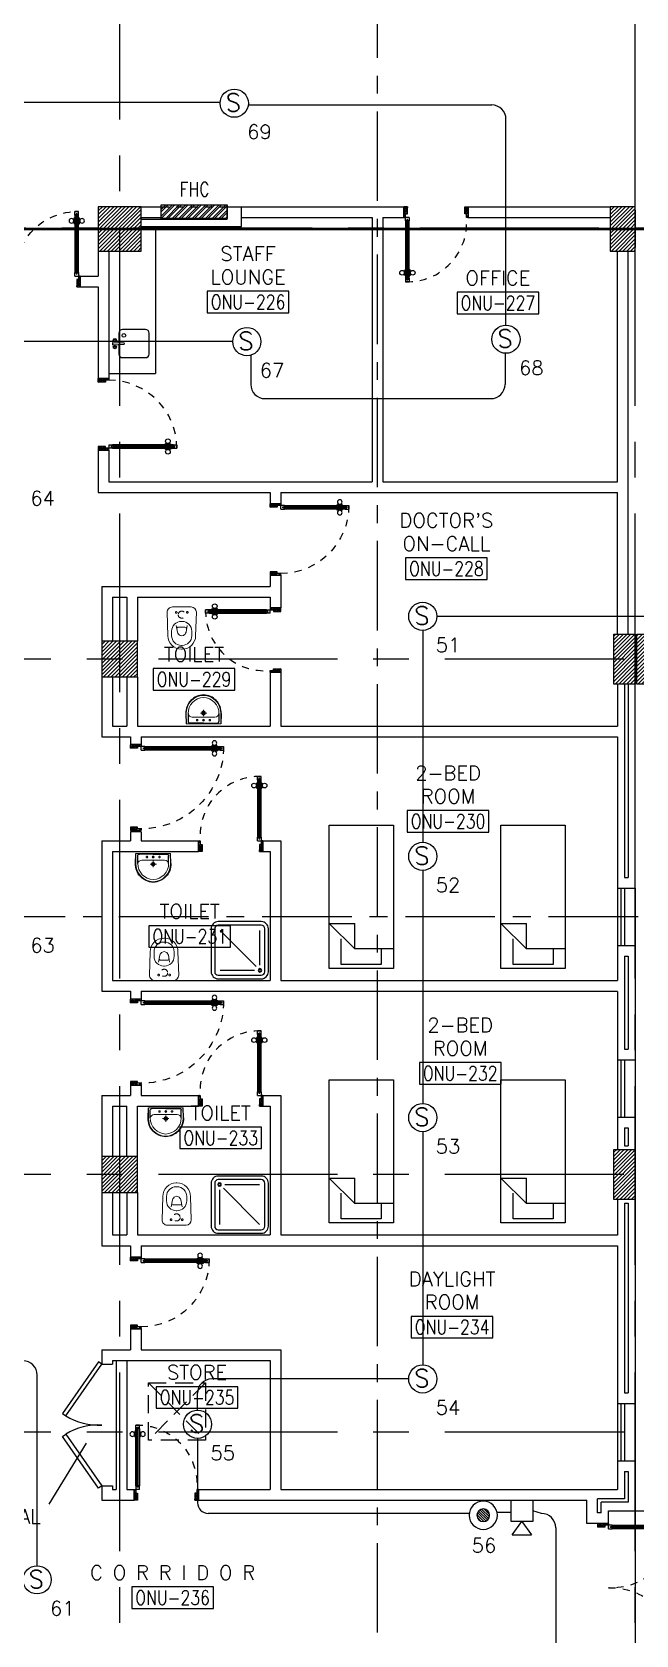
# Model space of a CAD drawing. Extents: x 0 to 93, y -1.5 to 78.
# Drawn here: x 32.01 to 40.44, y 13.37 to 35.76 of the extents above; entities that cross this region are included whole.
import ezdxf
from ezdxf.enums import TextEntityAlignment as Align

# ---------------------------------------------------------------- set-up
doc = ezdxf.new("R2010")
doc.units = 0
doc.header["$MEASUREMENT"] = 0
for name, pattern in [('CENTER', [2, 1.25, -0.25, 0.25, -0.25]), ('CENTERX2', [4, 2.5, -0.5, 0.5, -0.5]), ('DASHED', [0.75, 0.5, -0.25]), ('HIDDEN', [0.375, 0.25, -0.125]), ('HIDDEN2', [0.1875, 0.125, -0.0625])]:
    doc.linetypes.add(name, pattern=pattern)
doc.layers.get('0').update_dxf_attribs({"color": 11, "linetype": 'CONTINUOUS'})
for name, color, linetype in [('AXES', 11, 'CENTERX2'), ('AXES1', 11, 'CENTER'), ('COL', 11, 'CONTINUOUS'), ('DOOR', 11, 'CONTINUOUS'), ('E-FIRE', 4, 'CONTINUOUS'), ('E-TEXT', 4, 'CONTINUOUS'), ('E-WIRE', 4, 'CONTINUOUS'), ('EJ', 11, 'CONTINUOUS'), ('FHC', 11, 'CONTINUOUS'), ('FIX', 11, 'CONTINUOUS'), ('FUR', 11, 'CONTINUOUS'), ('HAT', 11, 'CONTINUOUS'), ('INSUL', 11, 'CONTINUOUS'), ('ME-FIX', 11, 'CONTINUOUS'), ('RM-BOX', 11, 'CONTINUOUS'), ('RM-NAME', 11, 'CONTINUOUS'), ('RM-NO', 11, 'CONTINUOUS'), ('ROOF', 11, 'CONTINUOUS'), ('SHAFT', 11, 'CONTINUOUS'), ('WALL', 11, 'CONTINUOUS'), ('WIN', 11, 'CONTINUOUS')]:
    doc.layers.add(name, color=color, linetype=linetype)
doc.styles.add('ROMANS', font='ROMANS.shx', dxfattribs={"width": 0.6})

# ---------------------------------------------------------------- blocks, each defined once
blk = doc.blocks.new('S')
at = {"layer": 'E-FIRE'}
blk.add_circle((0, 0), 197, dxfattribs=at)
at = {"layer": 'E-FIRE', "color": 3, "style": 'ROMANS'}
blk.add_text('S', height=250, dxfattribs=at).set_placement((-119, -115))
blk = doc.blocks.new('RM1')
at = {"layer": 'RM-BOX'}
blk.add_lwpolyline([(570, -200), (-570, -200), (-570, -500), (570, -500)], close=True, dxfattribs=at)
at = {"layer": 'RM-NAME', "style": 'ROMANS'}
for tag, p in [('ROOMNAME1', (0, 324)), ('ROOMNAME2', (0, 0))]:
    blk.add_attdef(tag, text='', height=200, dxfattribs=at).set_placement(p, align=Align.MIDDLE)
at = {"layer": 'RM-NO', "style": 'ROMANS', "width": 0.8}
blk.add_attdef('ROOMNO', text='', height=200, dxfattribs=at).set_placement((0, -350), align=Align.MIDDLE)
blk = doc.blocks.new('*X64')
at = {"color": 0}
for p, q in [((203889, 132665), (204373, 133150)), ((203889, 132718), (204320, 133150)), ((203889, 132771), (204267, 133150)), ((203889, 132824), (204214, 133150)), ((203889, 132877), (204161, 133150)), ((203889, 132930), (204108, 133150)), ((203889, 132983), (204055, 133150)), ((203889, 133036), (204002, 133150)), ((203889, 133089), (203949, 133150)), ((203889, 133143), (203896, 133150)), ((203926, 132650), (204389, 133112)), ((203979, 132650), (204389, 133059)), ((204032, 132650), (204389, 133006)), ((204085, 132650), (204389, 132953)), ((204138, 132650), (204389, 132900)), ((204191, 132650), (204389, 132847)), ((204244, 132650), (204389, 132794)), ((204297, 132650), (204389, 132741)), ((204350, 132650), (204389, 132688))]:
    blk.add_line(p, q, dxfattribs=at)
blk = doc.blocks.new('COL50')
at = {"layer": 'COL'}
blk.add_lwpolyline([(-250, 250), (-250, -250), (250, -250), (250, 250)], close=True, dxfattribs=at)
blk = doc.blocks.new('*X67')
at = {"color": 0}
for p, q in [((203889, 139878), (204361, 140350)), ((203889, 139931), (204308, 140350)), ((203889, 139984), (204255, 140350)), ((203889, 140037), (204201, 140350)), ((203889, 140090), (204148, 140350)), ((203889, 140143), (204095, 140350)), ((203889, 140196), (204042, 140350)), ((203889, 140249), (203989, 140350)), ((203889, 140302), (203936, 140350)), ((203914, 139850), (204389, 140325)), ((203967, 139850), (204389, 140272)), ((204020, 139850), (204389, 140219)), ((204073, 139850), (204389, 140166)), ((204126, 139850), (204389, 140113)), ((204179, 139850), (204389, 140060)), ((204232, 139850), (204389, 140006)), ((204285, 139850), (204389, 139953)), ((204338, 139850), (204389, 139900))]:
    blk.add_line(p, q, dxfattribs=at)
blk = doc.blocks.new('DOOR90')
at = {"layer": 'DOOR', "linetype": 'ByBlock'}
for p, q in [((0, 0), (-150, 0)), ((-200, -25), (-1000, -25)), ((-200, -42), (-1000, -42)), ((-200, -58), (-1000, -58)), ((-1000, -75), (-200, -75))]:
    blk.add_line(p, q, dxfattribs=at)
at = {"layer": 'DOOR', "color": 0, "linetype": 'ByBlock'}
for p, q in [((-150, 0), (-150, -25)), ((-150, 0), (0, 0)), ((0, -50), (0, 0)), ((-1050, -25), (-1050, -75)), ((-1050, -75), (-1050, -25)), ((-1000, -25), (-1050, -25)), ((-1000, -75), (-1050, -75)), ((-1020, -42), (-1020, -58)), ((-1000, -42), (-1020, -42)), ((-1000, -58), (-1020, -58)), ((-1000, -25), (-1000, -42)), ((-1000, -58), (-1000, -75)), ((-968, -25), (-968, -18)), ((-878, -18), (-968, -18)), ((-968, -75), (-968, -82)), ((-878, -82), (-968, -82)), ((-955, -18), (-955, -9)), ((-955, -9), (-890, -9)), ((-955, -18), (-890, -18)), ((-955, -82), (-955, -91)), ((-955, -82), (-890, -82)), ((-955, -91), (-890, -91)), ((-890, -18), (-890, -9)), ((-890, -82), (-890, -91)), ((-878, -25), (-878, -18)), ((-878, -75), (-878, -82)), ((-200, -42), (-200, -25)), ((-200, -25), (-150, -25)), ((-180, -42), (-200, -42)), ((-200, -75), (-200, -58)), ((-200, -58), (-180, -58)), ((-150, -75), (-200, -75)), ((-180, -58), (-180, -42)), ((-150, -75), (-150, -25)), ((-150, -25), (-100, -25)), ((-100, -25), (-100, -50)), ((-100, -50), (0, -50)), ((-150, -900), (-150, -875)), ((-150, -875), (-100, -875)), ((-100, -850), (0, -850)), ((-100, -875), (-100, -850)), ((0, -850), (0, -900)), ((0, -900), (-150, -900)), ((-150, -900), (0, -900))]:
    blk.add_line(p, q, dxfattribs=at)
at = {"layer": 'DOOR', "color": 9, "linetype": 'ByBlock'}
for p, q in [((0, -50), (-114, 0)), ((0, -50), (-40, 0)), ((0, -50), (-100, -37)), ((0, -850), (-114, -900)), ((0, -850), (-100, -863)), ((0, -850), (-40, -900))]:
    blk.add_line(p, q, dxfattribs=at)
at = {"layer": 'DOOR', "color": 0, "linetype": 'ByBlock'}
for centre in [(-923, 24), (-923, -124)]:
    blk.add_circle(centre, 32.4, dxfattribs=at)
at = {"layer": 'DOOR', "color": 9, "linetype": 'ByBlock'}
for centre, radius, start, end in [((0, -50), 74.4, 137.7764, 180), ((0, -50), 54.4, 113.2074, 180), ((0, -50), 154, 161.1053, 166.2858), ((0, -50), 134, 158.1598, 169.28), ((0, -50), 114, 154.0838, 167.3774), ((0, -50), 94.4, 148.0182, 180), ((0, -50), 34.4, 90, 180), ((0, -50), 14.4, 90, 180), ((0, -850), 154, 193.7142, 198.8947), ((0, -850), 134, 190.72, 201.8402), ((0, -850), 94.4, 180, 211.9818), ((0, -850), 74.4, 180, 222.2236), ((0, -850), 54.4, 180, 246.7926), ((0, -850), 34.4, 180, 270), ((0, -850), 14.4, 180, 270)]:
    blk.add_arc(centre, radius, start, end, dxfattribs=at)
at = {"layer": 'DOOR', "linetype": 'HIDDEN', "ltscale": 0.5}
blk.add_arc((-222, -50), 828, 178.2701, 275.003, dxfattribs=at)
blk = doc.blocks.new('A$C272A55A0')
at = {"layer": 'DOOR', "color": 0, "linetype": 'ByBlock'}
for p, q in [((0, 900), (0, 1050)), ((50, 1050), (0, 1050)), ((0, 900), (25, 900)), ((25, 950), (50, 950)), ((25, 900), (25, 950)), ((75, 900), (25, 900)), ((25, 850), (25, 900)), ((50, 950), (50, 1050)), ((75, 900), (75, 850)), ((1725, 900), (1775, 900)), ((1725, 900), (1725, 850)), ((1750, 950), (1750, 1050)), ((1750, 1050), (1800, 1050)), ((1775, 950), (1750, 950)), ((1775, 900), (1775, 950)), ((1800, 900), (1775, 900)), ((1775, 850), (1775, 900)), ((1800, 1050), (1800, 900)), ((42, 850), (25, 850)), ((58, 870), (42, 870)), ((42, 870), (42, 850)), ((58, 850), (58, 870)), ((75, 850), (58, 850)), ((1725, 850), (1742, 850)), ((1742, 870), (1758, 870)), ((1742, 850), (1742, 870)), ((1758, 870), (1758, 850)), ((1758, 850), (1775, 850)), ((25, 50), (42, 50)), ((25, 50), (25, 0)), ((25, 0), (75, 0)), ((75, 0), (25, 0)), ((42, 50), (42, 30)), ((42, 30), (58, 30)), ((58, 50), (75, 50)), ((58, 50), (58, 30)), ((75, 50), (75, 0)), ((1718, 160), (1709, 160)), ((1709, 95), (1709, 160)), ((1718, 95), (1709, 95)), ((1725, 173), (1718, 173)), ((1718, 173), (1718, 83)), ((1718, 95), (1718, 160)), ((1725, 83), (1718, 83)), ((1742, 50), (1725, 50)), ((1725, 50), (1725, 0)), ((1775, 0), (1725, 0)), ((1725, 0), (1775, 0)), ((1742, 50), (1742, 30)), ((1758, 30), (1742, 30)), ((1775, 50), (1758, 50)), ((1758, 50), (1758, 30)), ((1775, 173), (1782, 173)), ((1775, 83), (1782, 83)), ((1775, 50), (1775, 0)), ((1782, 173), (1782, 83)), ((1782, 160), (1791, 160)), ((1782, 95), (1782, 160)), ((1782, 95), (1791, 95)), ((1791, 95), (1791, 160))]:
    blk.add_line(p, q, dxfattribs=at)
at = {"layer": 'DOOR', "color": 9, "linetype": 'ByBlock'}
for p, q in [((50, 1050), (0, 1010)), ((50, 1050), (0, 937)), ((50, 1050), (37, 950)), ((1750, 1050), (1800, 1010)), ((1750, 1050), (1800, 937)), ((1750, 1050), (1763, 950))]:
    blk.add_line(p, q, dxfattribs=at)
at = {"layer": 'DOOR', "linetype": 'ByBlock'}
for p, q in [((25, 850), (25, 50)), ((42, 850), (42, 50)), ((58, 850), (58, 50)), ((75, 50), (75, 850)), ((1725, 50), (1725, 850)), ((1742, 850), (1742, 50)), ((1758, 850), (1758, 50)), ((1775, 850), (1775, 50))]:
    blk.add_line(p, q, dxfattribs=at)
at = {"layer": 'DOOR', "color": 0, "linetype": 'ByBlock'}
for centre in [(1676, 128), (1824, 128)]:
    blk.add_circle(centre, 32.4, dxfattribs=at)
at = {"layer": 'DOOR', "color": 9, "linetype": 'ByBlock'}
for centre, radius, start, end in [((50, 1050), 54.4, 203.2074, 270), ((50, 1050), 74.4, 227.7764, 270), ((50, 1050), 94.4, 238.0182, 270), ((50, 1050), 114, 244.0838, 257.3774), ((50, 1050), 134, 248.1598, 259.28), ((50, 1050), 154, 251.1053, 256.2858), ((50, 1050), 34.4, 180, 270), ((50, 1050), 14.4, 180, 270), ((1750, 1050), 14.4, 270, 0), ((1750, 1050), 34.4, 270, 0), ((1750, 1050), 54.4, 270, 336.7926), ((1750, 1050), 74.4, 270, 312.2236), ((1750, 1050), 94.4, 270, 301.9818), ((1750, 1050), 114, 282.6226, 295.9162), ((1750, 1050), 134, 280.72, 291.8402), ((1750, 1050), 154, 283.7142, 288.8947)]:
    blk.add_arc(centre, radius, start, end, dxfattribs=at)
at = {"layer": 'DOOR', "linetype": 'HIDDEN', "ltscale": 0.5}
for centre, start, end in [((50, 851), 268.3174, 3.2965), ((1750, 851), 176.7035, 271.6826)]:
    blk.add_arc(centre, 851, start, end, dxfattribs=at)
at = {"layer": 'WALL', "linetype": 'ByBlock'}
blk.add_line((1800, 900), (1800, 1050), dxfattribs=at)
blk = doc.blocks.new('DOOR100')
at = {"layer": 'DOOR', "color": 0, "linetype": 'ByBlock'}
for p, q in [((-92, 1206), (-92, 1141)), ((-83, 1206), (-92, 1206)), ((-83, 1141), (-92, 1141)), ((-83, 1129), (-83, 1219)), ((-76, 1219), (-83, 1219)), ((-83, 1206), (-83, 1141)), ((-76, 1129), (-83, 1129)), ((-76, 1251), (-76, 1301)), ((-76, 1301), (-26, 1301)), ((-26, 1301), (-76, 1301)), ((-59, 1251), (-76, 1251)), ((-59, 1251), (-59, 1271)), ((-43, 1271), (-59, 1271)), ((-43, 1251), (-43, 1271)), ((-26, 1251), (-43, 1251)), ((-26, 1251), (-26, 1301)), ((-26, 1219), (-19, 1219)), ((-26, 1129), (-19, 1129)), ((-19, 1129), (-19, 1219)), ((-19, 1206), (-19, 1141)), ((-19, 1206), (-10, 1206)), ((-19, 1141), (-10, 1141)), ((-10, 1206), (-10, 1141)), ((-1201, 0), (-1201, 150)), ((-1201, 150), (-1176, 150)), ((-1201, 150), (-1201, 0)), ((-1151, 0), (-1201, 0)), ((-1176, 150), (-1176, 100)), ((-1176, 100), (-1151, 100)), ((-1151, 100), (-1151, 0)), ((-76, 200), (-59, 200)), ((-76, 150), (-76, 200)), ((-76, 150), (-26, 150)), ((-59, 200), (-59, 180)), ((-59, 180), (-43, 180)), ((-51, 100), (-51, 0)), ((-26, 100), (-51, 100)), ((-51, 0), (-1, 0)), ((-43, 200), (-26, 200)), ((-43, 180), (-43, 200)), ((-26, 200), (-26, 150)), ((-1, 150), (-26, 150)), ((-26, 150), (-26, 100)), ((-1, 150), (-1, 0))]:
    blk.add_line(p, q, dxfattribs=at)
at = {"layer": 'DOOR', "linetype": 'ByBlock'}
for p, q in [((-76, 1251), (-76, 200)), ((-59, 200), (-59, 1251)), ((-43, 200), (-43, 1251)), ((-26, 200), (-26, 1251))]:
    blk.add_line(p, q, dxfattribs=at)
at = {"layer": 'DOOR', "color": 9, "linetype": 'ByBlock'}
for p, q in [((-1151, 0), (-1201, 114)), ((-1151, 0), (-1201, 40)), ((-1151, 0), (-1164, 100)), ((-51, 0), (-1, 114)), ((-51, 0), (-38, 100)), ((-51, 0), (-1, 40))]:
    blk.add_line(p, q, dxfattribs=at)
at = {"layer": 'DOOR', "color": 0, "linetype": 'ByBlock'}
for centre in [(-125, 1174), (22, 1174)]:
    blk.add_circle(centre, 32.4, dxfattribs=at)
at = {"layer": 'DOOR', "linetype": 'HIDDEN', "ltscale": 0.5}
blk.add_arc((-27, 152), 1149, 89.961, 180.0931, dxfattribs=at)
at = {"layer": 'DOOR', "color": 9, "linetype": 'ByBlock'}
for centre, radius, start, end in [((-1151, 0), 154, 103.7142, 108.8947), ((-1151, 0), 134, 100.72, 111.8402), ((-1151, 0), 94.4, 90, 121.9818), ((-1151, 0), 74.4, 90, 132.2236), ((-1151, 0), 54.4, 90, 156.7926), ((-1151, 0), 34.4, 90, 180), ((-1151, 0), 14.4, 90, 180), ((-51, 0), 94.4, 58.0182, 90), ((-51, 0), 74.4, 47.7764, 90), ((-51, 0), 54.4, 23.2074, 90), ((-51, 0), 34.4, 0, 90), ((-51, 0), 14.4, 0, 90), ((-51, 0), 134, 68.1598, 79.28), ((-51, 0), 114, 64.0838, 77.3774), ((-51, 0), 154, 71.1053, 76.2858)]:
    blk.add_arc(centre, radius, start, end, dxfattribs=at)
blk = doc.blocks.new('AH20A')
at = {"layer": 'FUR'}
for p, q in [((0, 0.5), (0, -0.5)), ((1, 0.5), (0, 0.5)), ((0.136, 0.5), (0.136, -0.099)), ((1, -0.5), (1, 0.5)), ((0.136, 0.311), (0.028, 0.311)), ((0.028, 0.311), (0.028, -0.309)), ((0.136, -0.099), (0.313, -0.5)), ((0.136, -0.099), (0.313, -0.099)), ((0.313, -0.5), (0.313, -0.099)), ((0.028, -0.309), (0.208, -0.309)), ((0, -0.5), (1, -0.5))]:
    blk.add_line(p, q, dxfattribs=at)
blk = doc.blocks.new('C5')
at = {"layer": 'HAT', "linetype": 'ByBlock'}
h = blk.add_hatch(dxfattribs=at)
h.set_pattern_fill('ANSI31', color=256, scale=300, style=0)
h.set_pattern_definition([(45, (-223356.182, -51411.005), (-26.516504, 26.516504), [])])
h.paths.add_polyline_path([(300, 300), (0, 300), (0, 0), (300, 0)])
h.paths.add_polyline_path([(600, 300), (300, 300), (300, 0), (600, 0)])
at = {"layer": 'COL'}
blk.add_lwpolyline([(600, 300), (0, 300), (0, 0), (600, 0)], close=True, dxfattribs=at)
blk = doc.blocks.new('C7')
at = {"layer": 'HAT'}
h = blk.add_hatch(dxfattribs=at)
h.set_pattern_fill('ANSI31', color=256, scale=300, style=0)
h.set_pattern_definition([(45, (-248876.182, -51411.005), (-26.5165043, 26.5165043), [])])
h.paths.add_polyline_path([(350, 300), (250, 300), (0, 300), (0, 0), (350, 0)])
at = {"layer": 'COL'}
blk.add_lwpolyline([(0, 300), (0, 0), (350, 0), (350, 300)], close=True, dxfattribs=at)
blk = doc.blocks.new('C11')
at = {"layer": 'HAT'}
h = blk.add_hatch(dxfattribs=at)
h.set_pattern_fill('ANSI31', color=256, scale=300, style=0)
h.set_pattern_definition([(45, (-248556.182, -75061.005), (-26.5165043, 26.5165043), [])])
h.paths.add_polyline_path([(300, 700), (0, 700), (0, 350), (300, 350)])
h.paths.add_polyline_path([(300, 350), (0, 350), (0, 0), (300, 0)])
at = {"layer": 'COL'}
blk.add_lwpolyline([(300, 700), (300, 0), (0, 0), (0, 700)], close=True, dxfattribs=at)
blk = doc.blocks.new('C11D')
at = {"layer": 'COL', "linetype": 'ByBlock'}
for p in [(-320, 0), (0, 0)]:
    blk.add_blockref('C11', p, dxfattribs=at)
blk = doc.blocks.new('SHR1')
at = {"layer": 'FIX'}
for p, q in [((-196, 196), (-700, 700)), ((-143, 218), (-143, 700)), ((-218, 143), (-700, 143))]:
    blk.add_line(p, q, dxfattribs=at)
for points in [[(-825, 125), (-825, 725, -0.414214), (-725, 825), (-125, 825, -0.414214), (-25, 725), (-25, 125, -0.414214), (-125, 25), (-725, 25, -0.414214)], [(-775, 125), (-775, 725, -0.414214), (-725, 775), (-125, 775, -0.414214), (-75, 725), (-75, 125, -0.414214), (-125, 75), (-725, 75, -0.414214)]]:
    blk.add_lwpolyline(points, format="xyb", close=True, dxfattribs=at)
for radius in [25, 15]:
    blk.add_circle((-143, 143), radius, dxfattribs=at)
blk = doc.blocks.new('WC1')
at = {"layer": 'FIX', "lineweight": 20}
for p, q in [((-727, 5), (-727, -5)), ((-674, 5), (-674, -5)), ((-534, 24), (-540, 0)), ((-540, 0), (-534, -24)), ((-210, 204), (-538, 194)), ((-475, 141), (-538, 141)), ((-395, 76), (-490, 60)), ((-339, 5), (-339, -5)), ((-137, 0), (-137, 131)), ((-137, -131), (-137, 0)), ((-538, -141), (-475, -141)), ((-538, -194), (-210, -204)), ((-490, -60), (-395, -76)), ((-213, -204), (-210, -204))]:
    blk.add_line(p, q, dxfattribs=at)
at = {"layer": 'FIX', "linetype": 'Continuous', "lineweight": 20}
blk.add_line((-420, -47), (-420, 45), dxfattribs=at)
at = {"layer": 'FIX', "linetype": 'HIDDEN2', "lineweight": 20, "ltscale": 0.3}
blk.add_circle((-245, 0), 49.8, dxfattribs=at)
at = {"layer": 'FIX', "linetype": 'HIDDEN', "lineweight": 20, "ltscale": 0.05}
for centre in [(-213, 78), (-213, -77)]:
    blk.add_circle(centre, 11.6, dxfattribs=at)
at = {"layer": 'FIX', "lineweight": 20}
for centre, radius, start, end in [((-538, 5), 189, 90, 180), ((-538, 5), 136, 90, 180), ((-473, -7), 68.2, 128.9242, 152.8468), ((-464, -18), 82, 108.496, 128.9242), ((-475, 5), 136, 360, 90), ((-210, 131), 73, 360, 90), ((-538, -5), 189, 180, 270), ((-538, -5), 136, 180, 270), ((-473, 7), 68.2, 207.1532, 231.0758), ((-464, 18), 82, 231.0758, 251.504), ((-475, -5), 136, 270, 0), ((-210, -131), 73, 270, 0)]:
    blk.add_arc(centre, radius, start, end, dxfattribs=at)
at = {"layer": 'FIX', "linetype": 'Continuous', "lineweight": 20}
for centre, start, end in [((-443, 46), 357.6662, 91.6121), ((-442, -46), 268.3879, 2.3338)]:
    blk.add_arc(centre, 22.3, start, end, dxfattribs=at)
blk = doc.blocks.new('LAV1')
at = {"layer": 'FIX', "linetype": 'DASHED', "lineweight": 20, "ltscale": 0.05}
for p, q in [((0, 170), (0, 270)), ((0, 170), (0, 270)), ((50, 220), (-50, 220))]:
    blk.add_line(p, q, dxfattribs=at)
at = {"layer": 'FIX', "linetype": 'ByBlock', "ltscale": 0.3}
for p, q in [((-280, 210), (-275, 50)), ((-245, 210), (-245, 85)), ((0, 60), (-220, 60)), ((0, 60), (220, 60)), ((245, 210), (245, 85)), ((280, 210), (275, 50))]:
    blk.add_line(p, q, dxfattribs=at)
at = {"layer": 'FIX', "linetype": 'Continuous', "lineweight": 20}
for p, q in [((-275, 210), (-275, 50)), ((0, 50), (-275, 50)), ((0, 50), (-252, 50)), ((0, 155), (-181, 155)), ((0, 155), (181, 155)), ((0, 50), (275, 50)), ((0, 50), (252, 50)), ((275, 210), (275, 50))]:
    blk.add_line(p, q, dxfattribs=at)
at = {"layer": 'FIX', "lineweight": 20}
for p, q in [((16, 107), (-15, 107)), ((0, 92), (0, 123))]:
    blk.add_line(p, q, dxfattribs=at)
at = {"layer": 'FIX', "linetype": 'HIDDEN', "lineweight": 20, "ltscale": 0.05}
for centre in [(-100, 107), (100, 107)]:
    blk.add_circle(centre, 12.4, dxfattribs=at)
at = {"layer": 'FIX', "lineweight": 20}
for centre, radius in [((0, 220), 29.5), ((0, 220), 22.5), ((0, 107), 15.5)]:
    blk.add_circle(centre, radius, dxfattribs=at)
at = {"layer": 'FIX', "linetype": 'ByBlock', "ltscale": 0.3}
for centre, radius, start, end in [((7, 220), 287, 91.3776, 182.0064), ((-7, 220), 287, 357.9936, 88.6224), ((-220, 85), 24.9, 179.7021, 269.9486), ((220, 85), 24.9, 270.0514, 0.2979)]:
    blk.add_arc(centre, radius, start, end, dxfattribs=at)
at = {"layer": 'FIX', "linetype": 'Continuous', "lineweight": 20}
for centre, radius, start, end in [((8, 217), 283, 91.6988, 181.351), ((8, 212), 253, 91.7328, 180.4884), ((-8, 217), 283, 358.649, 88.3012), ((-8, 212), 253, 359.5116, 88.2672), ((-179, 222), 66.9, 190.2006, 268.0786), ((179, 222), 66.9, 271.9214, 349.7994)]:
    blk.add_arc(centre, radius, start, end, dxfattribs=at)
blk = doc.blocks.new('D1000')
at = {"layer": 'DOOR', "color": 7, "linetype": 'ByBlock'}
for p, q in [((0, 0), (-150, 0)), ((-150, 0), (-150, -25)), ((-150, 0), (0, 0)), ((0, -50), (-114, 0)), ((0, -50), (-40, 0)), ((0, -50), (0, 0)), ((-1050, -25), (-1100, -25)), ((-1100, -75), (-1100, -25)), ((-1100, -25), (-1100, -75)), ((-1050, -75), (-1100, -75)), ((-1050, -42), (-1070, -42)), ((-1070, -42), (-1070, -58)), ((-1050, -58), (-1070, -58)), ((-1050, -25), (-1050, -42)), ((-1050, -58), (-1050, -75)), ((-928, -18), (-1018, -18)), ((-1018, -25), (-1018, -18)), ((-1018, -75), (-1018, -82)), ((-928, -82), (-1018, -82)), ((-1005, -9), (-940, -9)), ((-1005, -18), (-1005, -9)), ((-1005, -18), (-940, -18)), ((-1005, -82), (-940, -82)), ((-1005, -82), (-1005, -91)), ((-1005, -91), (-940, -91)), ((-940, -18), (-940, -9)), ((-940, -82), (-940, -91)), ((-928, -25), (-928, -18)), ((-928, -75), (-928, -82)), ((-200, -42), (-200, -25)), ((-200, -25), (-150, -25)), ((-180, -42), (-200, -42)), ((-200, -75), (-200, -58)), ((-200, -58), (-180, -58)), ((-150, -75), (-200, -75)), ((-180, -58), (-180, -42)), ((-150, -75), (-150, -25)), ((-150, -25), (-100, -25)), ((-100, -25), (-100, -50)), ((0, -50), (-100, -37)), ((-100, -50), (0, -50)), ((-150, -975), (-100, -975)), ((-150, -1000), (-150, -975)), ((-150, -1000), (0, -1000)), ((0, -1000), (-150, -1000)), ((0, -950), (-114, -1000)), ((-100, -975), (-100, -950)), ((0, -950), (-100, -963)), ((-100, -950), (0, -950)), ((0, -950), (-40, -1000)), ((0, -950), (0, -1000))]:
    blk.add_line(p, q, dxfattribs=at)
at = {"layer": 'DOOR', "linetype": 'ByBlock'}
for p, q in [((-200, -25), (-1050, -25)), ((-200, -42), (-1050, -42)), ((-200, -58), (-1050, -58)), ((-1050, -75), (-200, -75))]:
    blk.add_line(p, q, dxfattribs=at)
at = {"layer": 'DOOR', "color": 7, "linetype": 'ByBlock'}
for centre in [(-973, 23), (-973, -124)]:
    blk.add_circle(centre, 32.4, dxfattribs=at)
for centre, radius, start, end in [((0, -50), 134, 158.1598, 169.28), ((0, -50), 74.4, 137.7764, 180), ((0, -50), 54.4, 113.2074, 180), ((0, -50), 154, 161.1053, 166.2858), ((0, -50), 114, 154.0838, 167.3774), ((0, -50), 94.4, 148.0182, 180), ((0, -50), 34.4, 90, 180), ((0, -50), 14.4, 90, 180), ((0, -950), 154, 193.7142, 198.8947), ((0, -950), 134, 190.72, 201.8402), ((0, -950), 94.4, 180, 211.9818), ((0, -950), 74.4, 180, 222.2236), ((0, -950), 54.4, 180, 246.7926), ((0, -950), 34.4, 180, 270), ((0, -950), 14.4, 180, 270)]:
    blk.add_arc(centre, radius, start, end, dxfattribs=at)
at = {"layer": 'DOOR', "linetype": 'HIDDEN', "ltscale": 0.5}
blk.add_arc((-149, -24), 951, 180.0434, 269.9667, dxfattribs=at)
blk = doc.blocks.new('ES')
at = {"layer": 'E-FIRE'}
blk.add_line((-135, 485), (134, 485), dxfattribs=at)
for points in [[(-135, 485), (0, 300)], [(0, 300), (0, 300), (134, 485)]]:
    blk.add_lwpolyline(points, dxfattribs=at)
blk.add_lwpolyline([(-150, 0), (150, 0), (150, 300), (-150, 300)], close=True, dxfattribs=at)
blk = doc.blocks.new('MCP')
at = {"color": 1}
for p, q in [((-88, -9), (9, 88)), ((-82, 33), (-33, 82)), ((-80, -36), (36, 80)), ((-66, -58), (58, 66)), ((-47, -74), (74, 47)), ((-23, -85), (85, 23)), ((10, -88), (88, -10))]:
    blk.add_line(p, q, dxfattribs=at)
at = {"layer": 'E-FIRE'}
blk.add_circle((0, 0), 197, dxfattribs=at)
at = {"layer": 'E-FIRE', "color": 4}
blk.add_circle((0, 0), 88.1, dxfattribs=at)

msp = doc.modelspace()

# ---------------------------------------------------------------- hatches: boundary and pattern name
at = {"layer": 'FHC', "linetype": 'ByBlock', "ltscale": 0.3}
h = msp.add_hatch(dxfattribs=at)
h.set_pattern_fill('ANSI32', color=11, scale=0.175, style=0)
h.set_pattern_definition([(45, (-198.38453, 2.103995), (-0.046403883, 0.046403883), []), (45, (-198.353594, 2.103995), (-0.046403883, 0.046403883), [])])
h.paths.add_polyline_path([(34.7317, 33.155), (34.7317, 33.345), (33.8117, 33.345), (33.8117, 33.155)])
h.paths.add_polyline_path([(33.599, 32.7339), (33.599, 33.1547), (33.8615, 33.1547), (33.8615, 32.7339)], flags=9)

# ---------------------------------------------------------------- linework, layer by layer
at = {"layer": 'AXES'}
for p, q in [((33.2317, -1.4643), (33.2317, 77.3484)), ((40.4317, -1.4643), (40.4317, 76.9984)), ((91.9217, 33.02), (24.2317, 33.02)), ((91.9217, 33), (24.2317, 33)), ((92.2717, 27), (24.2317, 27)), ((92.2717, 19.8), (24.2317, 19.8)), ((92.2717, 16.2), (24.2317, 16.2))]:
    msp.add_line(p, q, dxfattribs=at)
at = {"layer": 'AXES1'}
for p, q in [((36.8317, 5.4), (36.8317, 64.22)), ((82.4717, 23.4), (24.2317, 23.4))]:
    msp.add_line(p, q, dxfattribs=at)
at = {"layer": 'COL', "linetype": 'ByBlock'}
msp.add_line((40.4317, 33.27), (40.4317, 32.75), dxfattribs=at)
at = {"layer": 'E-TEXT', "color": 11}
msp.add_line((32.7616, 16.0467), (32.2441, 15.1934), dxfattribs=at)
at = {"layer": 'E-WIRE', "color": 4}
for p, q in [((34.6344, 34.7774), (31.5019, 34.7774)), ((35.0268, 34.7415), (38.4265, 34.7415)), ((35.0622, 31.2452), (35.0622, 30.8381)), ((38.6138, 31.2717), (38.6138, 30.8381)), ((35.2622, 30.6381), (38.4138, 30.6381)), ((37.2672, 16.9442), (34.5183, 16.9442)), ((38.1135, 15.0651), (34.4683, 15.0651)), ((38.5014, 15.0817), (38.6995, 15.0817))]:
    msp.add_line(p, q, dxfattribs=at)
at = {"layer": 'E-WIRE', "linetype": 'Continuous'}
for p, q in [((38.6265, 31.6654), (38.6265, 34.5415)), ((34.8102, 31.4345), (31.0435, 31.4345)), ((37.6614, 27.5972), (42.5542, 27.5972)), ((39.1216, 15.0651), (38.9995, 15.1))]:
    msp.add_line(p, q, dxfattribs=at)
at = {"layer": 'E-WIRE', "color": 4, "linetype": 'ByBlock'}
for p, q in [((37.4643, 27.4001), (37.4643, 24.4414)), ((37.4643, 24.0472), (37.4643, 20.7913)), ((37.4643, 20.3971), (37.4643, 17.1413)), ((32.0785, 14.3346), (32.0785, 16.9971)), ((34.3183, 16.5071), (34.3183, 16.7442)), ((34.3183, 16.1129), (34.3183, 15.2151)), ((39.3216, 14.8651), (39.3216, 8.1238))]:
    msp.add_line(p, q, dxfattribs=at)
at = {"layer": 'E-WIRE', "linetype": 'Continuous'}
msp.add_arc((38.4265, 34.5415), 0.2, 0, 90, dxfattribs=at)
at = {"layer": 'E-WIRE', "color": 4}
for centre, start, end in [((35.2622, 30.8381), 180, 270), ((38.4138, 30.8381), 270, 0)]:
    msp.add_arc(centre, 0.2, start, end, dxfattribs=at)
at = {"layer": 'E-WIRE', "color": 4, "linetype": 'ByBlock'}
for centre, start, end in [((31.8785, 16.9971), 0, 90), ((34.5183, 16.7442), 90, 180)]:
    msp.add_arc(centre, 0.2, start, end, dxfattribs=at)
at = {"layer": 'E-WIRE', "color": 4, "linetype": 'Continuous'}
for centre, radius, start, end in [((34.4683, 15.2151), 0.15, 180, 270), ((39.1216, 14.8651), 0.2, 0, 90)]:
    msp.add_arc(centre, radius, start, end, dxfattribs=at)
at = {"layer": 'EJ'}
for p, q in [((40.4317, 33.27), (40.4317, 36.37)), ((40.4317, 15.1), (40.4317, 13))]:
    msp.add_line(p, q, dxfattribs=at)
at = {"layer": 'EJ', "color": 8}
for p, q in [((7.1867, 33.02), (82.7217, 33.02)), ((7.1867, 33), (82.7217, 33))]:
    msp.add_line(p, q, dxfattribs=at)
at = {"layer": 'FHC', "color": 250, "linetype": 'HIDDEN', "ltscale": 0.25}
msp.add_line((33.8214, 33.32), (34.716, 33.32), dxfattribs=at)
at = {"layer": 'FHC', "linetype": 'ByBlock', "ltscale": 0.3}
msp.add_lwpolyline([(33.8117, 33.345), (34.7317, 33.345), (34.7317, 33.155), (33.8117, 33.155)], close=True, dxfattribs=at)
at = {"layer": 'INSUL'}
for p, q in [((40.2817, 26.65), (40.2817, 23.95)), ((40.3317, 26.65), (40.3317, 23.95)), ((40.2817, 23.95), (40.3317, 23.95)), ((40.2817, 22.85), (40.2817, 21.55)), ((40.2817, 22.85), (40.3317, 22.85)), ((40.3317, 22.85), (40.3317, 21.55)), ((40.2817, 21.55), (40.3317, 21.55)), ((40.2817, 20.45), (40.2817, 20.2)), ((40.2817, 20.45), (40.3317, 20.45)), ((40.3317, 20.45), (40.3317, 20.2)), ((40.2817, 20.2), (40.3317, 20.2)), ((40.2817, 19.4), (40.3317, 19.4)), ((40.2817, 19.4), (40.2817, 16.75)), ((40.3317, 19.4), (40.3317, 16.75)), ((40.2817, 16.75), (40.3317, 16.75)), ((40.2817, 15.65), (40.2817, 15.2709)), ((40.2817, 15.65), (40.3317, 15.65)), ((40.3317, 15.65), (40.3317, 15.2209)), ((40.2817, 15.2709), (39.9067, 15.2709)), ((39.9067, 15.075), (39.9067, 15.2709)), ((39.9567, 15.075), (39.9067, 15.075)), ((40.3317, 15.2209), (39.9567, 15.2209)), ((39.9567, 15.075), (39.9567, 15.2209))]:
    msp.add_line(p, q, dxfattribs=at)
at = {"layer": 'ME-FIX'}
for p, q in [((33.7317, 33.02), (33.7317, 30.9912)), ((33.5921, 31.6038), (33.271, 31.6038)), ((33.133, 31.4235), (33.133, 31.3914)), ((33.133, 31.4235), (33.2882, 31.4174)), ((33.133, 31.3914), (33.2882, 31.3975)), ((33.2212, 31.5539), (33.2212, 31.4174)), ((33.2212, 31.3975), (33.2212, 31.261)), ((33.642, 31.261), (33.642, 31.5539)), ((33.271, 31.2111), (33.5921, 31.2111)), ((33.0817, 30.9912), (33.7317, 30.9912))]:
    msp.add_line(p, q, dxfattribs=at)
for centre, radius in [((33.164, 31.4572), 0.0217), ((33.164, 31.3577), 0.0217), ((33.164, 31.4572), 0.014), ((33.164, 31.3577), 0.014), ((33.2906, 31.5219), 0.0255)]:
    msp.add_circle(centre, radius, dxfattribs=at)
for centre, radius, start, end in [((33.271, 31.5539), 0.0499, 90, 180), ((33.5921, 31.5539), 0.0499, 0, 90), ((33.2882, 31.4075), 0.00997, 270, 90), ((33.271, 31.261), 0.0499, 180, 270), ((33.5921, 31.261), 0.0499, 270, 0)]:
    msp.add_arc(centre, radius, start, end, dxfattribs=at)
at = {"layer": 'ROOF'}
msp.add_line((40.0567, 15.1), (50.0717, 15.1), dxfattribs=at)
at = {"layer": 'SHAFT', "color": 97, "linetype": 'HIDDEN'}
for p, q in [((33.6317, 16.89), (34.4317, 16.09)), ((34.4317, 16.89), (33.6317, 16.09))]:
    msp.add_line(p, q, dxfattribs=at)
msp.add_lwpolyline([(33.6317, 16.89), (34.4317, 16.89), (34.4317, 16.09), (33.6317, 16.09)], close=True, dxfattribs=at)
at = {"layer": 'WALL', "linetype": 'ByBlock'}
for p, q in [((33.5317, 33.32), (33.8117, 33.32)), ((33.5317, 33.17), (33.8117, 33.17)), ((33.5317, 33.145), (34.7317, 33.145)), ((34.7317, 33.145), (34.7317, 33.32)), ((34.7317, 33.32), (37.1998, 33.32)), ((34.9317, 33.045), (34.9317, 33.17)), ((34.9317, 33.17), (36.7567, 33.17)), ((36.7567, 33.17), (36.7567, 29.475)), ((36.9067, 33.17), (36.9067, 29.475)), ((36.9067, 33.17), (37.1998, 33.17)), ((36.9067, 33.17), (37.0419, 33.17)), ((37.1998, 33.32), (37.1998, 33.17)), ((38.0998, 33.32), (38.0998, 33.17)), ((38.0998, 33.32), (40.0817, 33.32)), ((38.0998, 33.17), (40.0783, 33.17)), ((33.5317, 33.045), (34.9317, 33.045)), ((33.0817, 32.7), (33.0817, 30.92)), ((32.6817, 32.2), (32.6817, 32.35)), ((32.9317, 32.2), (32.9317, 30.92)), ((32.9317, 30.92), (33.0817, 30.92)), ((32.9317, 29.92), (33.0817, 29.92)), ((32.9317, 29.92), (32.9317, 29.325)), ((33.0817, 29.92), (33.0817, 29.475)), ((33.0817, 29.475), (36.7567, 29.475)), ((36.9067, 29.475), (40.1817, 29.475)), ((32.9317, 29.325), (35.3317, 29.325)), ((35.3317, 29.325), (35.3317, 29.17)), ((35.4817, 29.17), (35.3317, 29.17)), ((35.4817, 29.325), (35.4817, 29.17)), ((35.4817, 29.325), (40.1817, 29.325)), ((32.9817, 28.015), (32.9817, 25.915)), ((32.9817, 28.015), (35.3317, 28.015)), ((35.3317, 28.17), (35.3317, 28.015)), ((35.4817, 28.17), (35.3317, 28.17)), ((35.4817, 28.17), (35.4817, 28.015)), ((35.4817, 28.015), (35.4817, 27.715)), ((33.1317, 27.865), (33.3317, 27.865)), ((33.1317, 27.865), (33.1317, 27.25)), ((33.1317, 27.865), (33.3317, 27.865)), ((33.3317, 27.865), (33.3317, 27.25)), ((33.4817, 27.865), (35.3317, 27.865)), ((33.4817, 27.865), (33.4817, 27.25)), ((35.3317, 27.865), (35.3317, 27.715)), ((35.3317, 27.715), (35.4817, 27.715)), ((33.1317, 26.75), (33.1317, 26.065)), ((33.3317, 26.75), (33.3317, 26.065)), ((33.4817, 26.75), (33.4817, 26.065)), ((35.3317, 26.815), (35.4817, 26.815)), ((35.3317, 26.815), (35.3317, 26.065)), ((35.4817, 26.815), (35.4817, 26.065)), ((40.1817, 26.65), (40.1817, 26.065)), ((40.4317, 23.8), (40.4317, 26.65)), ((33.1317, 26.065), (33.3317, 26.065)), ((33.1317, 26.065), (33.3317, 26.065)), ((33.4817, 26.065), (35.3317, 26.065)), ((35.4817, 26.065), (40.1817, 26.065)), ((32.9817, 25.915), (33.3817, 25.915)), ((32.9817, 25.915), (33.3817, 25.915)), ((33.3817, 25.915), (33.3817, 25.8045)), ((33.5317, 25.8045), (33.3817, 25.8045)), ((33.5317, 25.915), (33.5317, 25.8045)), ((33.5317, 25.915), (40.1817, 25.915)), ((40.1817, 25.915), (40.1817, 23.8)), ((32.9817, 24.46), (33.3817, 24.46)), ((32.9817, 24.46), (32.9817, 22.36)), ((33.5317, 24.5875), (33.3817, 24.5875)), ((33.3817, 24.5875), (33.3817, 24.46)), ((33.5317, 24.5875), (33.5317, 24.46)), ((33.5317, 24.46), (34.3317, 24.46)), ((34.3317, 24.46), (34.3317, 24.31)), ((35.2317, 24.46), (35.2317, 24.31)), ((35.2317, 24.46), (35.4817, 24.46)), ((35.4817, 24.46), (35.4817, 22.51)), ((33.1317, 24.31), (34.3317, 24.31)), ((33.1317, 24.31), (33.1317, 22.51)), ((35.2317, 24.31), (35.3317, 24.31)), ((35.3317, 24.31), (35.3317, 22.51)), ((40.1817, 23.8), (40.4317, 23.8)), ((40.4283, 23.95), (40.4317, 23.95)), ((40.1817, 23), (40.4317, 23)), ((40.1817, 23), (40.1817, 22.51)), ((40.4283, 22.85), (40.4317, 22.85)), ((40.4317, 23), (40.4317, 21.4)), ((33.1317, 22.51), (35.3317, 22.51)), ((35.4817, 22.51), (40.1817, 22.51)), ((32.9817, 22.36), (33.3817, 22.36)), ((32.9817, 22.36), (33.3817, 22.36)), ((33.3817, 22.36), (33.3817, 22.2495)), ((33.5317, 22.2495), (33.3817, 22.2495)), ((33.5317, 22.36), (33.5317, 22.2495)), ((33.5317, 22.36), (40.1817, 22.36)), ((40.1817, 22.3582), (40.1817, 21.4)), ((40.4283, 21.55), (40.4317, 21.55)), ((40.1817, 21.4), (40.4317, 21.4)), ((33.5317, 21.0495), (33.3817, 21.0495)), ((33.3817, 21.0495), (33.3817, 20.905)), ((33.5317, 21.0495), (33.5317, 20.905)), ((32.9817, 20.905), (33.3817, 20.905)), ((32.9817, 20.905), (32.9817, 18.805)), ((33.5317, 20.905), (34.3317, 20.905)), ((34.3317, 20.905), (34.3317, 20.755)), ((35.2317, 20.905), (35.2317, 20.755)), ((35.2317, 20.905), (35.4817, 20.905)), ((35.4817, 20.905), (35.4817, 18.955)), ((33.1317, 20.755), (33.3317, 20.755)), ((33.1317, 20.755), (33.1317, 20.05)), ((33.1317, 20.755), (33.3317, 20.755)), ((33.3317, 20.05), (33.3317, 20.755)), ((33.4817, 20.755), (34.3317, 20.755)), ((33.4817, 20.05), (33.4817, 20.755)), ((35.2317, 20.755), (35.3317, 20.755)), ((35.3317, 20.755), (35.3317, 18.955)), ((40.1817, 20.6), (40.4317, 20.6)), ((40.1817, 20.6), (40.1817, 20.15)), ((40.4283, 20.45), (40.4317, 20.45)), ((40.4317, 20.6), (40.4317, 16.6)), ((33.1317, 19.55), (33.1317, 18.955)), ((33.3317, 19.55), (33.3317, 18.955)), ((33.4817, 19.55), (33.4817, 18.955)), ((40.1817, 19.45), (40.1817, 18.9532)), ((33.1317, 18.955), (33.3317, 18.955)), ((33.1317, 18.955), (33.3317, 18.955)), ((33.4817, 18.955), (35.3317, 18.955)), ((35.4817, 18.955), (40.1817, 18.955)), ((32.9817, 18.805), (33.3817, 18.805)), ((33.3817, 18.805), (33.3817, 18.6445)), ((33.5317, 18.6445), (33.3817, 18.6445)), ((33.5317, 18.805), (33.5317, 18.6445)), ((33.5317, 18.805), (40.1817, 18.805)), ((40.1817, 18.805), (40.1817, 16.6)), ((33.5317, 17.6445), (33.3817, 17.6445)), ((33.3817, 17.6445), (33.3817, 17.35)), ((33.5317, 17.6445), (33.5317, 17.35)), ((32.9817, 17.35), (33.3817, 17.35)), ((32.9817, 17.35), (32.9817, 17.15)), ((32.9817, 17.35), (32.9817, 17.15)), ((33.5317, 17.35), (35.4817, 17.35)), ((35.4817, 17.35), (35.4817, 15.4)), ((32.9817, 17.15), (33.1317, 17.15)), ((33.1317, 17.2), (35.3317, 17.2)), ((33.1317, 17.2), (33.1317, 17.15)), ((33.1317, 17.2), (33.1817, 17.2)), ((33.1817, 17.2), (33.1817, 15.4)), ((33.3317, 17.2), (33.3317, 15.4)), ((35.3317, 17.2), (35.3317, 15.4)), ((40.1817, 16.6), (40.4317, 16.6)), ((40.1817, 15.8), (40.4317, 15.8)), ((40.1817, 15.8), (40.1817, 15.4)), ((40.4317, 15.8), (40.4317, 15.25)), ((40.4283, 15.65), (40.4317, 15.65)), ((32.9817, 15.45), (32.9817, 15.25)), ((32.9817, 15.45), (32.9817, 15.25)), ((32.9817, 15.45), (33.1317, 15.45)), ((32.9817, 15.25), (33.4317, 15.25)), ((33.1317, 15.45), (33.1317, 15.4)), ((33.1317, 15.4), (33.1817, 15.4)), ((33.1317, 15.4), (33.1817, 15.4)), ((33.3317, 15.4), (33.4317, 15.4)), ((33.4317, 15.4), (33.4317, 15.25)), ((34.3317, 15.4), (35.3317, 15.4)), ((34.3317, 15.4), (35.3317, 15.4)), ((34.3317, 15.4), (34.3317, 15.25)), ((34.3317, 15.25), (39.7567, 15.25)), ((35.4817, 15.4), (40.1817, 15.4))]:
    msp.add_line(p, q, dxfattribs=at)
at = {"layer": 'WALL', "linetype": 'Continuous'}
for p, q in [((34.9317, 33.17), (34.9317, 33.32)), ((34.9317, 33.045), (34.9317, 33.045))]:
    msp.add_line(p, q, dxfattribs=at)
at = {"layer": 'WALL'}
for p, q in [((32.9317, 32.7), (32.9317, 32.35)), ((40.1817, 29.475), (40.1817, 32.7)), ((40.3317, 27.35), (40.3317, 32.7)), ((32.6817, 32.35), (32.9317, 32.35)), ((32.6817, 32.2), (32.9317, 32.2)), ((40.1817, 27.35), (40.1817, 29.325)), ((39.7567, 14.925), (39.7567, 15.25)), ((40.4317, 15.25), (40.4317, 12.95)), ((40.0567, 14.925), (40.0567, 15.1)), ((40.0567, 14.925), (39.7567, 14.925))]:
    msp.add_line(p, q, dxfattribs=at)
for points in [[(32.9817, 17.1501), (32.9375, 17.1808), (32.4343, 16.4586), (32.4784, 16.4279)], [(32.9817, 15.45), (32.9375, 15.4193), (32.4343, 16.1414), (32.4784, 16.1722)]]:
    msp.add_lwpolyline(points, close=True, dxfattribs=at)
for centre, start, end in [((32.9375, 17.1808), 238.62591, 272.86757), ((32.9375, 15.4193), 87.13243, 121.37409)]:
    msp.add_arc(centre, 0.8819, start, end, dxfattribs=at)
at = {"layer": 'WIN'}
for p, q in [((40.1817, 23.8), (40.1817, 23)), ((40.2317, 23.8), (40.2317, 23)), ((40.2817, 23.8), (40.2817, 23)), ((40.4317, 23.8), (40.4317, 23)), ((40.1817, 21.4), (40.1817, 20.6)), ((40.2317, 21.4), (40.2317, 20.6)), ((40.2817, 21.4), (40.2817, 20.6)), ((40.4317, 21.4), (40.4317, 20.6)), ((40.1817, 16.6), (40.1817, 15.8)), ((40.2317, 16.6), (40.2317, 15.8)), ((40.2817, 16.6), (40.2817, 15.8)), ((40.4317, 16.6), (40.4317, 15.8))]:
    msp.add_line(p, q, dxfattribs=at)

# ---------------------------------------------------------------- block references
at = {"layer": 'COL', "xscale": 0.001000000003841706, "yscale": 0.000999999996565748, "zscale": 0.001}
for name, p in [('C5', (32.9317, 33.02)), ('C7', (40.0817, 33.02)), ('C5', (32.9317, 32.7)), ('C7', (40.0817, 32.7)), ('C11D', (40.4517, 26.65)), ('COL50', (33.2317, 27)), ('COL50', (33.2317, 19.8)), ('COL50', (33.2317, 19.8)), ('C11', (40.1317, 19.45))]:
    msp.add_blockref(name, p, dxfattribs=at)
at = {"layer": 'DOOR', "color": 0, "linetype": 'ByBlock', "yscale": 0.000999999996565748, "zscale": 0.001}
for name, p, xscale, rotation in [('A$C272A55A0', (30.8817, 33.2504), -0.001000000003841706, 180), ('DOOR90', (37.1998, 33.32), 0.000999999996565748, 90), ('DOOR100', (33.3817, 25.8045), -0.000999999996565748, 270), ('DOOR90', (35.2317, 24.31), 0.000999999996565748, 270), ('DOOR100', (33.3817, 22.2506), -0.000999999996565748, 270), ('DOOR90', (35.2317, 20.755), 0.000999999996565748, 270), ('DOOR90', (33.4317, 15.25), -0.000999999996565748, 90), ('A$C272A55A0', (40.957, 14.925), -0.000999999996565748, 90)]:
    msp.add_blockref(name, p, dxfattribs=dict(at, xscale=xscale, rotation=rotation))
at = {"layer": 'DOOR', "color": 0, "linetype": 'Continuous', "xscale": 0.001000000003841706, "yscale": 0.000999999996565748, "zscale": 0.001, "rotation": 180}
msp.add_blockref('D1000', (32.9317, 29.92), dxfattribs=at)
at = {"layer": 'DOOR', "color": 0, "linetype": 'Continuous', "xscale": -0.001000000003841706, "yscale": 0.000999999996565748, "zscale": 0.001}
for p in [(35.3317, 29.17), (33.3817, 18.6445)]:
    msp.add_blockref('D1000', p, dxfattribs=at)
at = {"layer": 'DOOR', "color": 0, "linetype": 'ByBlock', "xscale": 0.001000000003841706, "yscale": 0.000999999996565748, "zscale": 0.001}
msp.add_blockref('DOOR90', (35.4817, 27.715), dxfattribs=at)
at = {"layer": 'E-FIRE', "color": 4, "xscale": 0.001000000003841706, "yscale": 0.0009999999892897904, "zscale": 0.001}
for p in [(34.8311, 34.7655), (35.0073, 31.4345), (38.6265, 31.4683), (37.4643, 27.5972), (37.4643, 24.2443), (37.4643, 20.5942), (37.4643, 16.9442), (34.3183, 16.31), (32.0785, 14.1375)]:
    msp.add_blockref('S', p, dxfattribs=at)
at = {"layer": 'E-WIRE', "color": 4, "xscale": -0.001000000003841706, "yscale": 0.0009999999892897904, "zscale": 0.001, "rotation": 180}
for name, p in [('MCP', (38.3089, 15.0396)), ('ES', (38.8495, 15.25))]:
    msp.add_blockref(name, p, dxfattribs=at)
at = {"layer": 'FIX'}
for name, p, xscale, yscale, zscale, rotation in [('WC1', (34.0982, 27.865), -0.000999999996565748, 0.000999999996565748, 0.001, 270), ('AH20A', (36.6048, 22.6782), -2, 0.9000000000014552, 2, 270), ('AH20A', (39.0036, 22.6782), -2, 0.9000000000014552, 2, 270), ('LAV1', (33.6997, 24.329), -0.0008800000068731606, 0.000879999999597203, 0.00087999999978, 180), ('SHR1', (35.3337, 22.508), -0.000999999996565748, 0.000999999996565748, 0.001, 90), ('WC1', (33.8517, 22.373), 0.000999999996565748, 0.000999999996565748, 0.001, 270), ('AH20A', (36.6048, 19.1232), -2, 0.9000000000014552, 2, 270), ('AH20A', (39.0036, 19.1232), -2, 0.9000000000014552, 2, 270), ('LAV1', (33.8746, 20.774), -0.0008800000068731606, 0.000879999999597203, 0.00087999999978, 180), ('SHR1', (34.4837, 19.803), -0.000999999996565748, 0.000999999996565748, 0.001, 270), ('WC1', (34.0267, 18.955), 0.000999999996565748, 0.000999999996565748, 0.001, 270)]:
    msp.add_blockref(name, p, dxfattribs=dict(at, xscale=xscale, yscale=yscale, zscale=zscale, rotation=rotation))
at = {"layer": 'FIX', "xscale": 0.0008800000068731606, "yscale": 0.000879999999597203, "zscale": 0.00087999999978}
msp.add_blockref('LAV1', (34.4022, 26.053), dxfattribs=at)
at = {"layer": 'HAT', "xscale": 0.001000000003841706, "yscale": 0.000999999996565748, "zscale": 0.001}
for name in ['*X67', '*X64']:
    msp.add_blockref(name, (-170.9069, -113.0997), dxfattribs=at)
at = {"layer": 'RM-NO', "xscale": 0.001000000003841706, "yscale": 0.000999999996565748, "zscale": 0.001}
for p, values in [((35.0244, 32.3375), {'ROOMNO': 'ONU-226', 'ROOMNAME2': 'LOUNGE', 'ROOMNAME1': 'STAFF'}), ((38.5136, 32.3247), {'ROOMNO': 'ONU-227', 'ROOMNAME2': 'OFFICE'}), ((37.7945, 28.6128), {'ROOMNO': 'ONU-228', 'ROOMNAME2': 'ON-CALL', 'ROOMNAME1': " DOCTOR'S "}), ((34.269, 27.0662), {'ROOMNO': 'ONU-229', 'ROOMNAME2': 'TOILET'}), ((37.8177, 25.0843), {'ROOMNO': 'ONU-230', 'ROOMNAME2': 'ROOM', 'ROOMNAME1': '2-BED'}), ((34.2097, 23.4758), {'ROOMNO': 'ONU-231', 'ROOMNAME2': 'TOILET'}), ((37.9871, 21.5628), {'ROOMNO': 'ONU-232', 'ROOMNAME2': 'ROOM', 'ROOMNAME1': '2-BED'}), ((34.6426, 20.661), {'ROOMNO': 'ONU-233', 'ROOMNAME2': 'TOILET'}), ((37.8742, 18.0173), {'ROOMNO': 'ONU-234', 'ROOMNAME2': 'ROOM', 'ROOMNAME1': 'DAYLIGHT'}), ((34.3125, 17.0357), {'ROOMNO': 'ONU-235', 'ROOMNAME2': 'STORE'}), ((33.9705, 14.2376), {'ROOMNO': 'ONU-236', 'ROOMNAME2': 'C O R R I D O R'})]:
    msp.add_blockref('RM1', p, dxfattribs=at).add_auto_attribs(values)

# ---------------------------------------------------------------- texts
at = {"layer": 'E-FIRE', "color": 4, "style": 'ROMANS'}
for s, p in [('69', (35.0122, 34.2657)), ('67', (35.1884, 30.9348)), ('68', (38.8076, 30.9686)), ('64', (31.9826, 29.1464)), ('51', (37.6454, 27.0975)), ('52', (37.6454, 23.7445)), ('63', (31.9826, 22.9003)), ('53', (37.6454, 20.0945)), ('54', (37.6454, 16.4444)), ('55', (34.4994, 15.8103)), ('56', (38.1474, 14.5171)), ('61', (32.2596, 13.6378))]:
    msp.add_text(s, height=0.2, dxfattribs=at).set_placement(p)
at = {"layer": 'E-TEXT', "color": 4, "style": 'ROMANS'}
msp.add_text('ELECTRICAL', height=0.2, dxfattribs=at).set_placement((30.6102, 14.9231))
at = {"layer": 'FHC', "style": 'ROMANS', "width": 0.8}
msp.add_text('FHC', height=0.2, dxfattribs=at).set_placement((34.0682, 33.4642))

doc.saveas('drawing.dxf')
